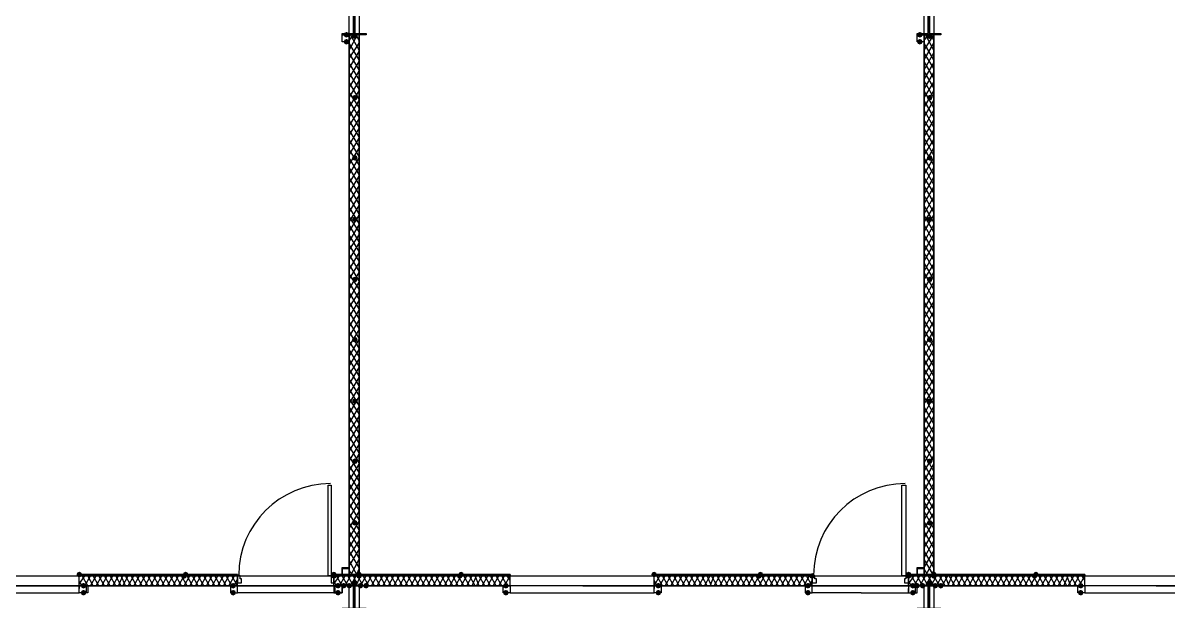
# Model space of a CAD drawing. Header units: millimetres. Extents: x 0 to 420, y 0 to 297.
# Drawn here: x 158.57 to 193.23, y 186.94 to 204.45 of the extents above; entities that cross this region are included whole.
import ezdxf

# ---------------------------------------------------------------- set-up
doc = ezdxf.new("R2010")
doc.units = ezdxf.units.MM
doc.layers.get('0').update_dxf_attribs({"linetype": 'CONTINUOUS'})

msp = doc.modelspace()

# ---------------------------------------------------------------- hatches: boundary and pattern name
at = {"true_color": 0x000007}
for points in [[(168.444333, 204.089), (168.419463, 204.029204), (168.359667, 204.004333), (168.299871, 204.029204), (168.275, 204.089), (168.299871, 204.148796), (168.359667, 204.173667), (168.419462, 204.148796)], [(185.801, 204.089), (185.776129, 204.029204), (185.716333, 204.004333), (185.656538, 204.029204), (185.631667, 204.089), (185.656537, 204.148796), (185.716333, 204.173667), (185.776129, 204.148796)], [(168.444333, 203.877333), (168.419463, 203.817537), (168.359667, 203.792667), (168.299871, 203.817537), (168.275, 203.877333), (168.299871, 203.937129), (168.359667, 203.962), (168.419462, 203.937129)], [(168.698333, 204.046667), (168.673463, 203.986871), (168.613667, 203.962), (168.553871, 203.986871), (168.529, 204.046667), (168.553871, 204.106462), (168.613667, 204.131333), (168.673462, 204.106463)], [(185.801, 203.877333), (185.776129, 203.817537), (185.716333, 203.792667), (185.656538, 203.817537), (185.631667, 203.877333), (185.656537, 203.937129), (185.716333, 203.962), (185.776129, 203.937129)], [(186.097333, 204.046667), (186.072463, 203.986871), (186.012667, 203.962), (185.952871, 203.986871), (185.928, 204.046667), (185.952871, 204.106462), (186.012667, 204.131333), (186.072462, 204.106463)], [(168.698333, 202.184), (168.673463, 202.124204), (168.613667, 202.099333), (168.553871, 202.124204), (168.529, 202.184), (168.553871, 202.243796), (168.613667, 202.268667), (168.673462, 202.243796)], [(186.097333, 202.184), (186.072463, 202.124204), (186.012667, 202.099333), (185.952871, 202.124204), (185.928, 202.184), (185.952871, 202.243796), (186.012667, 202.268667), (186.072462, 202.243796)], [(168.698333, 200.363667), (168.673463, 200.303871), (168.613667, 200.279), (168.553871, 200.303871), (168.529, 200.363667), (168.553871, 200.423462), (168.613667, 200.448333), (168.673462, 200.423463)], [(186.097333, 200.363667), (186.072463, 200.303871), (186.012667, 200.279), (185.952871, 200.303871), (185.928, 200.363667), (185.952871, 200.423462), (186.012667, 200.448333), (186.072462, 200.423463)], [(168.698333, 198.501), (168.673463, 198.441204), (168.613667, 198.416333), (168.553871, 198.441204), (168.529, 198.501), (168.553871, 198.560796), (168.613667, 198.585667), (168.673462, 198.560796)], [(186.097333, 198.501), (186.072463, 198.441204), (186.012667, 198.416333), (185.952871, 198.441204), (185.928, 198.501), (185.952871, 198.560796), (186.012667, 198.585667), (186.072462, 198.560796)], [(168.698333, 196.680667), (168.673463, 196.620871), (168.613667, 196.596), (168.553871, 196.620871), (168.529, 196.680667), (168.553871, 196.740462), (168.613667, 196.765333), (168.673462, 196.740463)], [(186.097333, 196.680667), (186.072463, 196.620871), (186.012667, 196.596), (185.952871, 196.620871), (185.928, 196.680667), (185.952871, 196.740462), (186.012667, 196.765333), (186.072462, 196.740463)], [(168.698333, 194.860333), (168.673463, 194.800537), (168.613667, 194.775667), (168.553871, 194.800537), (168.529, 194.860333), (168.553871, 194.920129), (168.613667, 194.945), (168.673462, 194.920129)], [(186.097333, 194.860333), (186.072463, 194.800537), (186.012667, 194.775667), (185.952871, 194.800537), (185.928, 194.860333), (185.952871, 194.920129), (186.012667, 194.945), (186.072462, 194.920129)], [(168.698333, 192.997667), (168.673463, 192.937871), (168.613667, 192.913), (168.553871, 192.937871), (168.529, 192.997667), (168.553871, 193.057462), (168.613667, 193.082333), (168.673462, 193.057463)], [(186.097333, 192.997667), (186.072463, 192.937871), (186.012667, 192.913), (185.952871, 192.937871), (185.928, 192.997667), (185.952871, 193.057462), (186.012667, 193.082333), (186.072462, 193.057463)], [(168.698333, 191.177333), (168.673463, 191.117537), (168.613667, 191.092667), (168.553871, 191.117537), (168.529, 191.177333), (168.553871, 191.237129), (168.613667, 191.262), (168.673462, 191.237129)], [(186.097333, 191.177333), (186.072463, 191.117537), (186.012667, 191.092667), (185.952871, 191.117537), (185.928, 191.177333), (185.952871, 191.237129), (186.012667, 191.262), (186.072462, 191.237129)], [(168.698333, 189.314667), (168.673463, 189.254871), (168.613667, 189.23), (168.553871, 189.254871), (168.529, 189.314667), (168.553871, 189.374462), (168.613667, 189.399333), (168.673462, 189.374463)], [(186.097333, 189.314667), (186.072463, 189.254871), (186.012667, 189.23), (185.952871, 189.254871), (185.928, 189.314667), (185.952871, 189.374462), (186.012667, 189.399333), (186.072462, 189.374463)], [(168.698333, 187.494333), (168.673463, 187.434537), (168.613667, 187.409667), (168.553871, 187.434537), (168.529, 187.494333), (168.553871, 187.554129), (168.613667, 187.579), (168.673462, 187.554129)], [(182.541333, 187.706), (182.516463, 187.646204), (182.456667, 187.621333), (182.396871, 187.646204), (182.372, 187.706), (182.396871, 187.765796), (182.456667, 187.790667), (182.516462, 187.765796)], [(186.097333, 187.494333), (186.072463, 187.434537), (186.012667, 187.409667), (185.952871, 187.434537), (185.928, 187.494333), (185.952871, 187.554129), (186.012667, 187.579), (186.072462, 187.554129)], [(160.485667, 187.409667), (160.460796, 187.349871), (160.401, 187.325), (160.341204, 187.349871), (160.316333, 187.409667), (160.341204, 187.469462), (160.401, 187.494333), (160.460796, 187.469463)], [(160.485667, 187.198), (160.460796, 187.138204), (160.401, 187.113333), (160.341204, 187.138204), (160.316333, 187.198), (160.341204, 187.257796), (160.401, 187.282667), (160.460796, 187.257796)], [(165.015333, 187.409667), (164.990463, 187.349871), (164.930667, 187.325), (164.870871, 187.349871), (164.846, 187.409667), (164.870871, 187.469462), (164.930667, 187.494333), (164.990462, 187.469463)], [(165.015333, 187.198), (164.990463, 187.138204), (164.930667, 187.113333), (164.870871, 187.138204), (164.846, 187.198), (164.870871, 187.257796), (164.930667, 187.282667), (164.990462, 187.257796)], [(168.190333, 187.409667), (168.165462, 187.349871), (168.105667, 187.325), (168.045871, 187.349871), (168.021, 187.409667), (168.045871, 187.469462), (168.105667, 187.494333), (168.165462, 187.469463)], [(168.190333, 187.198), (168.165462, 187.138204), (168.105667, 187.113333), (168.045871, 187.138204), (168.021, 187.198), (168.045871, 187.257796), (168.105667, 187.282667), (168.165462, 187.257796)], [(168.359667, 187.409667), (168.334796, 187.349871), (168.275, 187.325), (168.215204, 187.349871), (168.190333, 187.409667), (168.215204, 187.469462), (168.275, 187.494333), (168.334796, 187.469463)], [(168.529, 187.409667), (168.504129, 187.349871), (168.444333, 187.325), (168.384537, 187.349871), (168.359667, 187.409667), (168.384537, 187.469462), (168.444333, 187.494333), (168.504129, 187.469463)], [(168.867667, 187.409667), (168.842796, 187.349871), (168.783, 187.325), (168.723204, 187.349871), (168.698333, 187.409667), (168.723204, 187.469462), (168.783, 187.494333), (168.842796, 187.469463)], [(169.037, 187.409667), (169.012129, 187.349871), (168.952333, 187.325), (168.892538, 187.349871), (168.867667, 187.409667), (168.892537, 187.469462), (168.952333, 187.494333), (169.012129, 187.469463)], [(173.270333, 187.409667), (173.245463, 187.349871), (173.185667, 187.325), (173.125871, 187.349871), (173.101, 187.409667), (173.125871, 187.469462), (173.185667, 187.494333), (173.245462, 187.469463)], [(173.270333, 187.198), (173.245463, 187.138204), (173.185667, 187.113333), (173.125871, 187.138204), (173.101, 187.198), (173.125871, 187.257796), (173.185667, 187.282667), (173.245462, 187.257796)], [(177.884667, 187.409667), (177.859796, 187.349871), (177.8, 187.325), (177.740204, 187.349871), (177.715333, 187.409667), (177.740204, 187.469462), (177.8, 187.494333), (177.859796, 187.469463)], [(177.884667, 187.198), (177.859796, 187.138204), (177.8, 187.113333), (177.740204, 187.138204), (177.715333, 187.198), (177.740204, 187.257796), (177.8, 187.282667), (177.859796, 187.257796)], [(182.414333, 187.409667), (182.389463, 187.349871), (182.329667, 187.325), (182.269871, 187.349871), (182.245, 187.409667), (182.269871, 187.469462), (182.329667, 187.494333), (182.389462, 187.469463)], [(182.414333, 187.198), (182.389463, 187.138204), (182.329667, 187.113333), (182.269871, 187.138204), (182.245, 187.198), (182.269871, 187.257796), (182.329667, 187.282667), (182.389462, 187.257796)], [(185.589333, 187.409667), (185.564463, 187.349871), (185.504667, 187.325), (185.444871, 187.349871), (185.42, 187.409667), (185.444871, 187.469462), (185.504667, 187.494333), (185.564462, 187.469463)], [(185.589333, 187.198), (185.564463, 187.138204), (185.504667, 187.113333), (185.444871, 187.138204), (185.42, 187.198), (185.444871, 187.257796), (185.504667, 187.282667), (185.564462, 187.257796)], [(185.716333, 187.409667), (185.691463, 187.349871), (185.631667, 187.325), (185.571871, 187.349871), (185.547, 187.409667), (185.571871, 187.469462), (185.631667, 187.494333), (185.691462, 187.469463)], [(185.885667, 187.409667), (185.860796, 187.349871), (185.801, 187.325), (185.741204, 187.349871), (185.716333, 187.409667), (185.741204, 187.469462), (185.801, 187.494333), (185.860796, 187.469463)], [(186.266667, 187.409667), (186.241796, 187.349871), (186.182, 187.325), (186.122204, 187.349871), (186.097333, 187.409667), (186.122204, 187.469462), (186.182, 187.494333), (186.241796, 187.469463)], [(186.436, 187.409667), (186.411129, 187.349871), (186.351333, 187.325), (186.291538, 187.349871), (186.266667, 187.409667), (186.291537, 187.469462), (186.351333, 187.494333), (186.411129, 187.469463)], [(190.669333, 187.409667), (190.644463, 187.349871), (190.584667, 187.325), (190.524871, 187.349871), (190.5, 187.409667), (190.524871, 187.469462), (190.584667, 187.494333), (190.644462, 187.469463)], [(190.669333, 187.198), (190.644463, 187.138204), (190.584667, 187.113333), (190.524871, 187.138204), (190.5, 187.198), (190.524871, 187.257796), (190.584667, 187.282667), (190.644462, 187.257796)]]:
    msp.add_hatch(color=0, dxfattribs=at).paths.add_polyline_path(points, flags=0)
at = {"true_color": 0x0000fe}
for points in [[(160.358667, 187.748333), (160.333796, 187.688537), (160.274, 187.663667), (160.214204, 187.688537), (160.189333, 187.748333), (160.214204, 187.808129), (160.274, 187.833), (160.333796, 187.808129)], [(160.358667, 187.748333), (160.333796, 187.688537), (160.274, 187.663667), (160.214204, 187.688537), (160.189333, 187.748333), (160.214204, 187.808129), (160.274, 187.833), (160.333796, 187.808129)], [(163.533667, 187.706), (163.508796, 187.646204), (163.449, 187.621333), (163.389204, 187.646204), (163.364333, 187.706), (163.389204, 187.765796), (163.449, 187.790667), (163.508796, 187.765796)], [(163.576, 187.748333), (163.551129, 187.688537), (163.491333, 187.663667), (163.431537, 187.688537), (163.406667, 187.748333), (163.431537, 187.808129), (163.491333, 187.833), (163.551129, 187.808129)], [(168.063333, 187.748333), (168.038463, 187.688537), (167.978667, 187.663667), (167.918871, 187.688537), (167.894, 187.748333), (167.918871, 187.808129), (167.978667, 187.833), (168.038462, 187.808129)], [(168.063333, 187.706), (168.038463, 187.646204), (167.978667, 187.621333), (167.918871, 187.646204), (167.894, 187.706), (167.918871, 187.765796), (167.978667, 187.790667), (168.038462, 187.765796)], [(168.825333, 187.748333), (168.800463, 187.688537), (168.740667, 187.663667), (168.680871, 187.688537), (168.656, 187.748333), (168.680871, 187.808129), (168.740667, 187.833), (168.800462, 187.808129)], [(168.825333, 187.748333), (168.800463, 187.688537), (168.740667, 187.663667), (168.680871, 187.688537), (168.656, 187.748333), (168.680871, 187.808129), (168.740667, 187.833), (168.800462, 187.808129)], [(168.825333, 187.748333), (168.800463, 187.688537), (168.740667, 187.663667), (168.680871, 187.688537), (168.656, 187.748333), (168.680871, 187.808129), (168.740667, 187.833), (168.800462, 187.808129)], [(168.825333, 187.706), (168.800463, 187.646204), (168.740667, 187.621333), (168.680871, 187.646204), (168.656, 187.706), (168.680871, 187.765796), (168.740667, 187.790667), (168.800462, 187.765796)], [(168.825333, 187.706), (168.800463, 187.646204), (168.740667, 187.621333), (168.680871, 187.646204), (168.656, 187.706), (168.680871, 187.765796), (168.740667, 187.790667), (168.800462, 187.765796)], [(171.873333, 187.706), (171.848463, 187.646204), (171.788667, 187.621333), (171.728871, 187.646204), (171.704, 187.706), (171.728871, 187.765796), (171.788667, 187.790667), (171.848462, 187.765796)], [(171.915667, 187.748333), (171.890796, 187.688537), (171.831, 187.663667), (171.771204, 187.688537), (171.746333, 187.748333), (171.771204, 187.808129), (171.831, 187.833), (171.890796, 187.808129)], [(177.757667, 187.748333), (177.732796, 187.688537), (177.673, 187.663667), (177.613204, 187.688537), (177.588333, 187.748333), (177.613204, 187.808129), (177.673, 187.833), (177.732796, 187.808129)], [(177.757667, 187.748333), (177.732796, 187.688537), (177.673, 187.663667), (177.613204, 187.688537), (177.588333, 187.748333), (177.613204, 187.808129), (177.673, 187.833), (177.732796, 187.808129)], [(180.932667, 187.706), (180.907796, 187.646204), (180.848, 187.621333), (180.788204, 187.646204), (180.763333, 187.706), (180.788204, 187.765796), (180.848, 187.790667), (180.907796, 187.765796)], [(180.975, 187.748333), (180.950129, 187.688537), (180.890333, 187.663667), (180.830538, 187.688537), (180.805667, 187.748333), (180.830537, 187.808129), (180.890333, 187.833), (180.950129, 187.808129)], [(185.462333, 187.748333), (185.437462, 187.688537), (185.377667, 187.663667), (185.317871, 187.688537), (185.293, 187.748333), (185.317871, 187.808129), (185.377667, 187.833), (185.437462, 187.808129)], [(185.462333, 187.706), (185.437462, 187.646204), (185.377667, 187.621333), (185.317871, 187.646204), (185.293, 187.706), (185.317871, 187.765796), (185.377667, 187.790667), (185.437462, 187.765796)], [(186.224333, 187.748333), (186.199463, 187.688537), (186.139667, 187.663667), (186.079871, 187.688537), (186.055, 187.748333), (186.079871, 187.808129), (186.139667, 187.833), (186.199462, 187.808129)], [(186.224333, 187.748333), (186.199463, 187.688537), (186.139667, 187.663667), (186.079871, 187.688537), (186.055, 187.748333), (186.079871, 187.808129), (186.139667, 187.833), (186.199462, 187.808129)], [(186.224333, 187.748333), (186.199463, 187.688537), (186.139667, 187.663667), (186.079871, 187.688537), (186.055, 187.748333), (186.079871, 187.808129), (186.139667, 187.833), (186.199462, 187.808129)], [(186.224333, 187.706), (186.199463, 187.646204), (186.139667, 187.621333), (186.079871, 187.646204), (186.055, 187.706), (186.079871, 187.765796), (186.139667, 187.790667), (186.199462, 187.765796)], [(186.224333, 187.706), (186.199463, 187.646204), (186.139667, 187.621333), (186.079871, 187.646204), (186.055, 187.706), (186.079871, 187.765796), (186.139667, 187.790667), (186.199462, 187.765796)], [(189.272333, 187.706), (189.247462, 187.646204), (189.187667, 187.621333), (189.127871, 187.646204), (189.103, 187.706), (189.127871, 187.765796), (189.187667, 187.790667), (189.247462, 187.765796)], [(189.314667, 187.748333), (189.289796, 187.688537), (189.23, 187.663667), (189.170204, 187.688537), (189.145333, 187.748333), (189.170204, 187.808129), (189.23, 187.833), (189.289796, 187.808129)]]:
    msp.add_hatch(color=0, dxfattribs=at).paths.add_polyline_path(points, flags=0)
at = {"true_color": 0x000007}
h = msp.add_hatch(color=0, dxfattribs=at)
h.paths.add_polyline_path([(165.057667, 187.748333), (160.274, 187.748333), (165.057667, 187.706)], flags=0)
h.paths.add_polyline_path([(160.274, 187.748333), (165.057667, 187.706), (160.274, 187.706)], flags=0)
h = msp.add_hatch(color=0, dxfattribs=at)
h.paths.add_polyline_path([(168.740667, 187.748333), (167.978667, 187.748333), (168.740667, 187.706)], flags=0)
h.paths.add_polyline_path([(167.978667, 187.748333), (168.740667, 187.706), (167.978667, 187.706)], flags=0)
h = msp.add_hatch(color=0, dxfattribs=at)
h.paths.add_polyline_path([(173.312667, 187.748333), (168.740667, 187.748333), (173.312667, 187.706)], flags=0)
h.paths.add_polyline_path([(168.740667, 187.748333), (173.312667, 187.706), (168.740667, 187.706)], flags=0)
h = msp.add_hatch(color=0, dxfattribs=at)
h.paths.add_polyline_path([(182.456667, 187.748333), (177.673, 187.748333), (182.456667, 187.706)], flags=0)
h.paths.add_polyline_path([(177.673, 187.748333), (182.456667, 187.706), (177.673, 187.706)], flags=0)
h = msp.add_hatch(color=0, dxfattribs=at)
h.paths.add_polyline_path([(186.139667, 187.748333), (185.377667, 187.748333), (186.139667, 187.706)], flags=0)
h.paths.add_polyline_path([(185.377667, 187.748333), (186.139667, 187.706), (185.377667, 187.706)], flags=0)
h = msp.add_hatch(color=0, dxfattribs=at)
h.paths.add_polyline_path([(190.711667, 187.748333), (186.139667, 187.748333), (190.711667, 187.706)], flags=0)
h.paths.add_polyline_path([(186.139667, 187.748333), (190.711667, 187.706), (186.139667, 187.706)], flags=0)

# ---------------------------------------------------------------- linework, layer by layer
at = {"color": 0, "true_color": 0x000007}
for points in [[(168.444333, 187.706), (168.444333, 222.207667), (151.341667, 222.207667), (151.341667, 187.706)], [(168.740667, 187.706), (185.843333, 187.706), (185.843333, 222.207667), (168.740667, 222.207667)], [(203.242333, 222.207667), (186.139667, 222.207667), (186.139667, 187.706), (203.242333, 187.706)], [(168.952333, 204.089), (168.232667, 204.089), (168.232667, 204.131333), (168.571333, 204.131333), (168.571333, 204.766333), (168.232667, 204.766333), (168.232667, 204.808667), (168.952333, 204.808667), (168.952333, 204.766333), (168.613667, 204.766333), (168.613667, 204.131333), (168.952333, 204.131333)], [(186.351333, 204.089), (185.631667, 204.089), (185.631667, 204.131333), (185.970333, 204.131333), (185.970333, 204.766333), (185.631667, 204.766333), (185.631667, 204.808667), (186.351333, 204.808667), (186.351333, 204.766333), (186.012667, 204.766333), (186.012667, 204.131333), (186.351333, 204.131333)], [(168.444333, 203.877333), (168.232667, 203.877333), (168.232667, 204.089), (168.444333, 204.089), (168.444333, 203.877333), (168.232667, 203.877333), (168.232667, 204.089), (168.444333, 204.089)], [(185.843333, 203.877333), (185.631667, 203.877333), (185.631667, 204.089), (185.843333, 204.089), (185.843333, 203.877333), (185.631667, 203.877333), (185.631667, 204.089), (185.843333, 204.089)], [(167.894, 190.457667), (167.894, 187.706), (167.809333, 187.706), (167.809333, 190.457667)], [(185.293, 190.457667), (185.293, 187.706), (185.166, 187.706), (185.166, 190.457667)], [(168.444333, 187.706), (168.232667, 187.706), (168.232667, 187.96), (168.444333, 187.96)], [(168.444333, 187.748333), (168.444333, 187.917667), (168.232667, 187.917667), (168.232667, 187.748333)], [(185.843333, 187.706), (185.631667, 187.706), (185.631667, 187.96), (185.843333, 187.96)], [(185.843333, 187.748333), (185.843333, 187.917667), (185.631667, 187.917667), (185.631667, 187.748333)], [(165.057667, 187.748333), (160.274, 187.748333), (165.057667, 187.706)], [(160.274, 187.748333), (165.057667, 187.706), (160.274, 187.706)], [(165.057667, 187.748333), (165.057667, 187.706), (160.274, 187.706), (160.274, 187.748333), (165.057667, 187.748333), (160.274, 187.748333), (160.274, 187.706), (165.057667, 187.706)], [(165.184667, 187.494333), (165.184667, 187.621333), (165.142333, 187.621333), (165.142333, 187.706), (165.057667, 187.706), (165.057667, 187.494333)], [(165.057667, 187.706), (165.057667, 187.494333)], [(167.978667, 187.494333), (167.978667, 187.706), (167.894, 187.706), (167.894, 187.621333), (167.894, 187.494333)], [(168.740667, 187.748333), (167.978667, 187.748333), (168.740667, 187.706)], [(167.978667, 187.748333), (168.740667, 187.706), (167.978667, 187.706)], [(167.978667, 187.706), (168.740667, 187.706), (168.740667, 187.748333), (167.978667, 187.748333)], [(167.978667, 187.706), (168.740667, 187.706), (168.740667, 187.748333), (167.978667, 187.748333)], [(167.978667, 187.706), (167.978667, 187.494333)], [(173.312667, 187.748333), (168.740667, 187.748333), (173.312667, 187.706)], [(168.740667, 187.748333), (173.312667, 187.706), (168.740667, 187.706)], [(173.312667, 187.748333), (173.312667, 187.706), (168.740667, 187.706), (168.740667, 187.748333), (173.312667, 187.748333), (168.740667, 187.748333), (168.740667, 187.706), (173.312667, 187.706)], [(182.456667, 187.748333), (177.673, 187.748333), (182.456667, 187.706)], [(177.673, 187.748333), (182.456667, 187.706), (177.673, 187.706)], [(182.456667, 187.748333), (182.456667, 187.706), (177.673, 187.706), (177.673, 187.748333), (182.456667, 187.748333), (177.673, 187.748333), (177.673, 187.706), (182.456667, 187.706)], [(182.583667, 187.494333), (182.583667, 187.621333), (182.541333, 187.621333), (182.541333, 187.706), (182.456667, 187.706), (182.456667, 187.494333)], [(182.456667, 187.706), (182.456667, 187.494333)], [(185.377667, 187.494333), (185.377667, 187.706), (185.293, 187.706), (185.293, 187.621333), (185.250667, 187.621333), (185.250667, 187.494333)], [(186.139667, 187.748333), (185.377667, 187.748333), (186.139667, 187.706)], [(185.377667, 187.748333), (186.139667, 187.706), (185.377667, 187.706)], [(185.377667, 187.706), (186.139667, 187.706), (186.139667, 187.748333), (185.377667, 187.748333)], [(185.377667, 187.706), (186.139667, 187.706), (186.139667, 187.748333), (185.377667, 187.748333)], [(185.377667, 187.706), (185.377667, 187.494333)], [(190.711667, 187.748333), (186.139667, 187.748333), (190.711667, 187.706)], [(186.139667, 187.748333), (190.711667, 187.706), (186.139667, 187.706)], [(190.711667, 187.748333), (190.711667, 187.706), (186.139667, 187.706), (186.139667, 187.748333), (190.711667, 187.748333), (186.139667, 187.748333), (186.139667, 187.706), (190.711667, 187.706)], [(151.341667, 176.276), (168.444333, 176.276), (168.444333, 187.409667), (151.341667, 187.409667)], [(164.846, 187.198), (165.057667, 187.198), (165.057667, 187.409667), (164.846, 187.409667), (164.846, 187.198), (165.057667, 187.198), (165.057667, 187.409667), (164.846, 187.409667)], [(167.978667, 187.198), (168.232667, 187.198), (168.232667, 187.409667), (167.978667, 187.409667)], [(168.021, 187.198), (168.021, 187.409667), (168.232667, 187.409667), (168.232667, 187.198)], [(168.952333, 186.69), (168.232667, 186.69), (168.232667, 186.732333), (168.571333, 186.732333), (168.571333, 187.409667), (168.232667, 187.409667), (168.952333, 187.409667), (168.613667, 187.409667), (168.613667, 186.732333), (168.952333, 186.732333)], [(168.740667, 187.409667), (168.740667, 176.276), (185.843333, 176.276), (185.843333, 187.409667)], [(173.101, 187.409667), (173.312667, 187.409667), (173.312667, 187.198), (173.101, 187.198), (173.101, 187.409667), (173.312667, 187.409667), (173.312667, 187.198), (173.101, 187.198)], [(182.245, 187.198), (182.456667, 187.198), (182.456667, 187.409667), (182.245, 187.409667), (182.245, 187.198), (182.456667, 187.198), (182.456667, 187.409667), (182.245, 187.409667)], [(186.351333, 186.69), (185.631667, 186.69), (185.631667, 186.732333), (185.970333, 186.732333), (185.970333, 187.409667), (185.631667, 187.409667), (186.351333, 187.409667), (186.012667, 187.409667), (186.012667, 186.732333), (186.351333, 186.732333)], [(203.242333, 187.409667), (186.139667, 187.409667), (186.139667, 176.276), (203.242333, 176.276)], [(190.5, 187.409667), (190.711667, 187.409667), (190.711667, 187.198), (190.5, 187.198), (190.5, 187.409667), (190.711667, 187.409667), (190.711667, 187.198), (190.5, 187.198)]]:
    msp.add_lwpolyline(points, close=True, dxfattribs=at)
for points in [[(168.613667, 204.089), (168.613667, 204.808667)], [(186.012667, 204.089), (186.012667, 204.808667)], [(168.275, 204.089), (168.275, 204.131333)], [(168.444333, 204.089), (168.444333, 204.131333)], [(168.444333, 203.919667), (168.571333, 204.089)], [(168.444333, 203.623333), (168.698333, 204.089)], [(168.740667, 187.706), (168.740667, 204.089), (168.444333, 204.089), (168.444333, 187.706)], [(168.444333, 203.369333), (168.740667, 203.835)], [(168.740667, 203.327), (168.444333, 203.835)], [(168.740667, 203.623333), (168.486667, 204.089)], [(168.740667, 203.919667), (168.656, 204.089)], [(168.783, 204.089), (168.783, 204.131333)], [(168.952333, 204.089), (168.952333, 204.131333)], [(185.631667, 204.089), (185.631667, 204.131333)], [(185.801, 204.089), (185.801, 204.131333)], [(185.843333, 203.919667), (185.970333, 204.089)], [(185.843333, 203.623333), (186.139667, 204.089)], [(186.139667, 187.706), (186.139667, 204.089), (185.843333, 204.089), (185.843333, 187.706)], [(185.843333, 203.327), (186.139667, 203.835)], [(186.139667, 203.327), (185.843333, 203.835)], [(186.139667, 203.623333), (185.885667, 204.089)], [(186.139667, 203.919667), (186.055, 204.089)], [(186.182, 204.089), (186.182, 204.131333)], [(186.351333, 204.089), (186.351333, 204.131333)], [(168.444333, 203.073), (168.740667, 203.581)], [(168.740667, 203.030667), (168.444333, 203.538667)], [(185.843333, 203.030667), (186.139667, 203.538667)], [(186.139667, 203.073), (185.843333, 203.538667)], [(168.444333, 202.776667), (168.740667, 203.284667)], [(168.740667, 202.734333), (168.444333, 203.242333)], [(186.139667, 202.776667), (185.843333, 203.284667)], [(185.843333, 202.734333), (186.139667, 203.242333)], [(168.444333, 202.480333), (168.740667, 202.988333)], [(168.740667, 202.438), (168.444333, 202.946)], [(186.139667, 202.480333), (185.843333, 202.988333)], [(185.843333, 202.438), (186.139667, 202.946)], [(168.444333, 202.184), (168.740667, 202.692)], [(168.740667, 202.141667), (168.444333, 202.649667)], [(186.139667, 202.184), (185.843333, 202.692)], [(185.843333, 202.184), (186.139667, 202.649667)], [(168.444333, 201.887667), (168.740667, 202.395667)], [(168.740667, 201.887667), (168.444333, 202.353333)], [(168.444333, 201.591333), (168.740667, 202.099333)], [(168.740667, 201.591333), (168.444333, 202.099333)], [(185.843333, 201.887667), (186.139667, 202.395667)], [(186.139667, 201.887667), (185.843333, 202.395667)], [(185.843333, 201.591333), (186.139667, 202.099333)], [(186.139667, 201.591333), (185.843333, 202.099333)], [(168.444333, 201.337333), (168.740667, 201.803)], [(168.740667, 201.295), (168.444333, 201.803)], [(185.843333, 201.295), (186.139667, 201.803)], [(186.139667, 201.295), (185.843333, 201.803)], [(168.444333, 201.041), (168.740667, 201.549)], [(168.740667, 200.998667), (168.444333, 201.506667)], [(185.843333, 200.998667), (186.139667, 201.506667)], [(186.139667, 201.041), (185.843333, 201.506667)], [(168.444333, 200.744667), (168.740667, 201.252667)], [(168.740667, 200.702333), (168.444333, 201.210333)], [(186.139667, 200.744667), (185.843333, 201.252667)], [(185.843333, 200.702333), (186.139667, 201.210333)], [(168.444333, 200.448333), (168.740667, 200.956333)], [(168.740667, 200.406), (168.444333, 200.914)], [(186.139667, 200.448333), (185.843333, 200.956333)], [(185.843333, 200.448333), (186.139667, 200.914)], [(168.444333, 200.152), (168.740667, 200.66)], [(168.740667, 200.152), (168.444333, 200.617667)], [(168.444333, 199.855667), (168.740667, 200.363667)], [(168.740667, 199.855667), (168.444333, 200.363667)], [(185.843333, 200.152), (186.139667, 200.66)], [(186.139667, 200.152), (185.843333, 200.66)], [(185.843333, 199.855667), (186.139667, 200.363667)], [(186.139667, 199.855667), (185.843333, 200.363667)], [(168.444333, 199.601667), (168.740667, 200.067333)], [(168.740667, 199.559333), (168.444333, 200.067333)], [(185.843333, 199.559333), (186.139667, 200.067333)], [(186.139667, 199.559333), (185.843333, 200.067333)], [(168.444333, 199.305333), (168.740667, 199.813333)], [(168.740667, 199.263), (168.444333, 199.771)], [(185.843333, 199.263), (186.139667, 199.771)], [(186.139667, 199.305333), (185.843333, 199.771)], [(168.444333, 199.009), (168.740667, 199.517)], [(168.740667, 198.966667), (168.444333, 199.474667)], [(186.139667, 199.009), (185.843333, 199.517)], [(185.843333, 198.966667), (186.139667, 199.474667)], [(168.444333, 198.712667), (168.740667, 199.220667)], [(168.740667, 198.670333), (168.444333, 199.178333)], [(186.139667, 198.712667), (185.843333, 199.220667)], [(185.843333, 198.670333), (186.139667, 199.178333)], [(168.444333, 198.416333), (168.740667, 198.924333)], [(168.740667, 198.374), (168.444333, 198.882)], [(168.444333, 198.12), (168.740667, 198.628)], [(186.139667, 198.416333), (185.843333, 198.924333)], [(185.843333, 198.416333), (186.139667, 198.882)], [(185.843333, 198.12), (186.139667, 198.628)], [(186.139667, 198.12), (185.843333, 198.628)], [(168.740667, 198.12), (168.444333, 198.585667)], [(168.444333, 197.823667), (168.740667, 198.331667)], [(168.740667, 197.823667), (168.444333, 198.331667)], [(185.843333, 197.823667), (186.139667, 198.331667)], [(186.139667, 197.823667), (185.843333, 198.331667)], [(168.444333, 197.569667), (168.740667, 198.035333)], [(168.740667, 197.527333), (168.444333, 198.035333)], [(185.843333, 197.527333), (186.139667, 198.035333)], [(186.139667, 197.527333), (185.843333, 198.035333)], [(168.444333, 197.273333), (168.740667, 197.781333)], [(168.740667, 197.231), (168.444333, 197.739)], [(185.843333, 197.231), (186.139667, 197.739)], [(186.139667, 197.273333), (185.843333, 197.739)], [(168.444333, 196.977), (168.740667, 197.485)], [(168.740667, 196.934667), (168.444333, 197.442667)], [(186.139667, 196.977), (185.843333, 197.485)], [(185.843333, 196.934667), (186.139667, 197.442667)], [(168.444333, 196.680667), (168.740667, 197.188667)], [(168.740667, 196.638333), (168.444333, 197.146333)], [(186.139667, 196.680667), (185.843333, 197.188667)], [(185.843333, 196.680667), (186.139667, 197.146333)], [(168.444333, 196.384333), (168.740667, 196.892333)], [(168.740667, 196.384333), (168.444333, 196.85)], [(168.444333, 196.088), (168.740667, 196.596)], [(168.740667, 196.088), (168.444333, 196.596)], [(185.843333, 196.384333), (186.139667, 196.892333)], [(186.139667, 196.384333), (185.843333, 196.892333)], [(185.843333, 196.088), (186.139667, 196.596)], [(186.139667, 196.088), (185.843333, 196.596)], [(168.444333, 195.834), (168.740667, 196.299667)], [(168.740667, 195.791667), (168.444333, 196.299667)], [(185.843333, 195.791667), (186.139667, 196.299667)], [(186.139667, 195.791667), (185.843333, 196.299667)], [(168.444333, 195.537667), (168.740667, 196.045667)], [(168.740667, 195.495333), (168.444333, 196.003333)], [(185.843333, 195.495333), (186.139667, 196.003333)], [(186.139667, 195.537667), (185.843333, 196.003333)], [(168.444333, 195.241333), (168.740667, 195.749333)], [(168.740667, 195.199), (168.444333, 195.707)], [(186.139667, 195.241333), (185.843333, 195.749333)], [(185.843333, 195.199), (186.139667, 195.707)], [(168.444333, 194.945), (168.740667, 195.453)], [(168.740667, 194.902667), (168.444333, 195.410667)], [(186.139667, 194.945), (185.843333, 195.453)], [(185.843333, 194.902667), (186.139667, 195.410667)], [(168.444333, 194.648667), (168.740667, 195.156667)], [(168.740667, 194.606333), (168.444333, 195.114333)], [(168.444333, 194.352333), (168.740667, 194.860333)], [(168.740667, 194.352333), (168.444333, 194.818)], [(186.139667, 194.648667), (185.843333, 195.156667)], [(185.843333, 194.648667), (186.139667, 195.114333)], [(185.843333, 194.352333), (186.139667, 194.860333)], [(186.139667, 194.352333), (185.843333, 194.860333)], [(168.444333, 194.056), (168.740667, 194.564)], [(168.740667, 194.056), (168.444333, 194.564)], [(185.843333, 194.056), (186.139667, 194.564)], [(186.139667, 194.056), (185.843333, 194.564)], [(168.444333, 193.802), (168.740667, 194.267667)], [(168.740667, 193.759667), (168.444333, 194.267667)], [(185.843333, 193.759667), (186.139667, 194.267667)], [(186.139667, 193.759667), (185.843333, 194.267667)], [(168.444333, 193.505667), (168.740667, 194.013667)], [(168.740667, 193.463333), (168.444333, 193.971333)], [(185.843333, 193.463333), (186.139667, 193.971333)], [(186.139667, 193.505667), (185.843333, 193.971333)], [(168.444333, 193.209333), (168.740667, 193.717333)], [(168.740667, 193.167), (168.444333, 193.675)], [(186.139667, 193.209333), (185.843333, 193.717333)], [(185.843333, 193.167), (186.139667, 193.675)], [(168.444333, 192.913), (168.740667, 193.421)], [(168.740667, 192.870667), (168.444333, 193.378667)], [(168.444333, 192.616667), (168.740667, 193.124667)], [(168.740667, 192.616667), (168.444333, 193.082333)], [(186.139667, 192.913), (185.843333, 193.421)], [(185.843333, 192.913), (186.139667, 193.378667)], [(185.843333, 192.616667), (186.139667, 193.124667)], [(186.139667, 192.616667), (185.843333, 193.124667)], [(168.444333, 192.320333), (168.740667, 192.828333)], [(168.740667, 192.320333), (168.444333, 192.828333)], [(185.843333, 192.320333), (186.139667, 192.828333)], [(186.139667, 192.320333), (185.843333, 192.828333)], [(168.444333, 192.066333), (168.740667, 192.532)], [(168.740667, 192.024), (168.444333, 192.532)], [(185.843333, 192.024), (186.139667, 192.532)], [(186.139667, 192.024), (185.843333, 192.532)], [(168.444333, 191.77), (168.740667, 192.278)], [(168.740667, 191.727667), (168.444333, 192.235667)], [(185.843333, 191.727667), (186.139667, 192.235667)], [(186.139667, 191.77), (185.843333, 192.235667)], [(168.444333, 191.473667), (168.740667, 191.981667)], [(168.740667, 191.431333), (168.444333, 191.939333)], [(186.139667, 191.473667), (185.843333, 191.981667)], [(185.843333, 191.431333), (186.139667, 191.939333)], [(168.444333, 191.177333), (168.740667, 191.685333)], [(168.740667, 191.135), (168.444333, 191.643)], [(168.444333, 190.881), (168.740667, 191.389)], [(186.139667, 191.177333), (185.843333, 191.685333)], [(185.843333, 191.135), (186.139667, 191.643)], [(186.139667, 190.881), (185.843333, 191.389)], [(168.740667, 190.838667), (168.444333, 191.346667)], [(168.444333, 190.584667), (168.740667, 191.092667)], [(168.740667, 190.584667), (168.444333, 191.050333)], [(185.843333, 190.881), (186.139667, 191.346667)], [(185.843333, 190.584667), (186.139667, 191.092667)], [(186.139667, 190.584667), (185.843333, 191.092667)], [(168.444333, 190.288333), (168.740667, 190.796333)], [(168.740667, 190.288333), (168.444333, 190.796333)], [(185.843333, 190.288333), (186.139667, 190.796333)], [(186.139667, 190.288333), (185.843333, 190.796333)], [(167.872833, 190.5), (167.589327, 190.485684), (167.314011, 190.443666), (167.048278, 190.375339), (166.793521, 190.282097), (166.551136, 190.165334), (166.322516, 190.026444), (166.109054, 189.86682), (165.912144, 189.687856), (165.73318, 189.490946), (165.573556, 189.277484), (165.434666, 189.048864), (165.317903, 188.806479), (165.224661, 188.551722), (165.156334, 188.285989), (165.114316, 188.010673), (165.1, 187.727167)], [(168.444333, 190.034333), (168.740667, 190.5)], [(168.740667, 189.992), (168.444333, 190.5)], [(185.271833, 190.5), (184.988327, 190.485684), (184.713011, 190.443666), (184.447278, 190.375339), (184.192521, 190.282097), (183.950136, 190.165334), (183.721516, 190.026444), (183.508054, 189.86682), (183.311144, 189.687856), (183.13218, 189.490946), (182.972556, 189.277484), (182.833666, 189.048864), (182.716903, 188.806479), (182.623661, 188.551722), (182.555334, 188.285989), (182.513316, 188.010673), (182.499, 187.727167)], [(185.843333, 189.992), (186.139667, 190.5)], [(186.139667, 189.992), (185.843333, 190.5)], [(168.444333, 189.738), (168.740667, 190.246)], [(168.740667, 189.695667), (168.444333, 190.203667)], [(185.843333, 189.695667), (186.139667, 190.203667)], [(186.139667, 189.738), (185.843333, 190.203667)], [(168.444333, 189.441667), (168.740667, 189.949667)], [(168.740667, 189.399333), (168.444333, 189.907333)], [(168.444333, 189.145333), (168.740667, 189.653333)], [(186.139667, 189.441667), (185.843333, 189.949667)], [(185.843333, 189.399333), (186.139667, 189.907333)], [(186.139667, 189.145333), (185.843333, 189.653333)], [(168.740667, 189.103), (168.444333, 189.611)], [(168.444333, 188.849), (168.740667, 189.357)], [(168.740667, 188.849), (168.444333, 189.314667)], [(185.843333, 189.145333), (186.139667, 189.611)], [(185.843333, 188.849), (186.139667, 189.357)], [(186.139667, 188.849), (185.843333, 189.357)], [(168.444333, 188.552667), (168.740667, 189.060667)], [(168.740667, 188.552667), (168.444333, 189.060667)], [(185.843333, 188.552667), (186.139667, 189.060667)], [(186.139667, 188.552667), (185.843333, 189.060667)], [(168.444333, 188.298667), (168.740667, 188.764333)], [(168.740667, 188.256333), (168.444333, 188.764333)], [(185.843333, 188.256333), (186.139667, 188.764333)], [(186.139667, 188.256333), (185.843333, 188.764333)], [(168.444333, 188.002333), (168.740667, 188.510333)], [(168.740667, 187.96), (168.444333, 188.468)], [(185.843333, 187.96), (186.139667, 188.468)], [(186.139667, 187.96), (185.843333, 188.468)], [(168.359667, 187.917667), (168.359667, 187.96)], [(168.698333, 187.706), (168.444333, 188.171667)], [(168.486667, 187.706), (168.740667, 188.214)], [(168.656, 187.706), (168.740667, 187.917667)], [(185.716333, 187.917667), (185.716333, 187.96)], [(186.139667, 187.706), (185.843333, 188.214)], [(185.970333, 187.706), (185.843333, 187.917667)], [(185.885667, 187.706), (186.139667, 188.171667)], [(165.057667, 187.748333), (160.274, 187.748333), (165.057667, 187.748333), (160.274, 187.706)], [(160.274, 187.452), (160.443333, 187.706)], [(160.274, 187.409667), (160.274, 187.706)], [(160.274, 187.409667), (160.274, 187.706)], [(165.057667, 187.706), (160.274, 187.706)], [(160.358667, 187.409667), (160.274, 187.536667)], [(160.528, 187.409667), (160.358667, 187.706)], [(160.443333, 187.409667), (160.612667, 187.706)], [(160.697333, 187.409667), (160.528, 187.706)], [(160.612667, 187.409667), (160.782, 187.706)], [(160.866667, 187.409667), (160.697333, 187.706)], [(160.782, 187.409667), (160.951333, 187.706)], [(161.036, 187.409667), (160.866667, 187.706)], [(160.951333, 187.409667), (161.120667, 187.706)], [(161.205333, 187.409667), (161.036, 187.706)], [(161.120667, 187.409667), (161.29, 187.706)], [(161.374667, 187.409667), (161.205333, 187.706)], [(161.29, 187.409667), (161.459333, 187.706)], [(161.544, 187.409667), (161.374667, 187.706)], [(161.459333, 187.409667), (161.586333, 187.706)], [(161.671, 187.409667), (161.544, 187.706)], [(161.586333, 187.409667), (161.755667, 187.706)], [(161.840333, 187.409667), (161.671, 187.706)], [(161.755667, 187.409667), (161.925, 187.706)], [(162.009667, 187.409667), (161.840333, 187.706)], [(161.925, 187.409667), (162.094333, 187.706)], [(162.179, 187.409667), (162.009667, 187.706)], [(162.094333, 187.409667), (162.263667, 187.706)], [(162.348333, 187.409667), (162.179, 187.706)], [(162.263667, 187.409667), (162.433, 187.706)], [(162.517667, 187.409667), (162.348333, 187.706)], [(162.433, 187.409667), (162.602333, 187.706)], [(162.687, 187.409667), (162.517667, 187.706)], [(162.602333, 187.409667), (162.771667, 187.706)], [(162.856333, 187.409667), (162.687, 187.706)], [(162.771667, 187.409667), (162.941, 187.706)], [(163.025667, 187.409667), (162.856333, 187.706)], [(162.941, 187.409667), (163.110333, 187.706)], [(163.195, 187.409667), (163.025667, 187.706)], [(163.110333, 187.409667), (163.279667, 187.706)], [(163.364333, 187.409667), (163.195, 187.706)], [(163.279667, 187.409667), (163.449, 187.706)], [(163.533667, 187.409667), (163.364333, 187.706)], [(163.449, 187.409667), (163.618333, 187.706)], [(163.703, 187.409667), (163.533667, 187.706)], [(163.618333, 187.409667), (163.787667, 187.706)], [(163.872333, 187.409667), (163.703, 187.706)], [(163.787667, 187.409667), (163.957, 187.706)], [(164.041667, 187.409667), (163.872333, 187.706)], [(163.957, 187.409667), (164.126333, 187.706)], [(164.211, 187.409667), (164.041667, 187.706)], [(164.126333, 187.409667), (164.295667, 187.706)], [(164.380333, 187.409667), (164.211, 187.706)], [(164.295667, 187.409667), (164.465, 187.706)], [(164.549667, 187.409667), (164.380333, 187.706)], [(164.465, 187.409667), (164.634333, 187.706)], [(164.719, 187.409667), (164.549667, 187.706)], [(164.634333, 187.409667), (164.803667, 187.706)], [(164.888333, 187.409667), (164.719, 187.706)], [(164.803667, 187.409667), (164.973, 187.706)], [(165.057667, 187.409667), (164.888333, 187.706)], [(164.973, 187.409667), (165.057667, 187.621333)], [(165.057667, 187.663667), (165.057667, 187.706)], [(165.057667, 187.409667), (165.057667, 187.494333), (165.057667, 187.706)], [(168.740667, 187.706), (167.978667, 187.706), (168.740667, 187.748333), (167.978667, 187.748333)], [(167.978667, 187.452), (168.148, 187.706)], [(167.978667, 187.409667), (167.978667, 187.494333), (167.978667, 187.706)], [(168.444333, 187.706), (167.978667, 187.706)], [(168.063333, 187.409667), (167.978667, 187.536667)], [(168.232667, 187.409667), (168.063333, 187.706)], [(168.148, 187.409667), (168.317333, 187.706)], [(168.402, 187.409667), (168.232667, 187.706)], [(168.317333, 187.409667), (168.486667, 187.706)], [(168.359667, 187.706), (168.359667, 187.748333)], [(168.571333, 187.409667), (168.402, 187.706)], [(168.571333, 187.706), (168.444333, 187.875333)], [(168.486667, 187.409667), (168.656, 187.706)], [(168.698333, 187.409667), (168.571333, 187.706)], [(168.656, 187.409667), (168.783, 187.706)], [(168.867667, 187.409667), (168.698333, 187.706)], [(173.312667, 187.748333), (168.740667, 187.748333), (173.312667, 187.748333), (168.740667, 187.706)], [(173.312667, 187.706), (168.740667, 187.706)], [(168.783, 187.409667), (168.952333, 187.706)], [(169.037, 187.409667), (168.867667, 187.706)], [(168.952333, 187.409667), (169.121667, 187.706)], [(169.206333, 187.409667), (169.037, 187.706)], [(169.121667, 187.409667), (169.291, 187.706)], [(169.375667, 187.409667), (169.206333, 187.706)], [(169.291, 187.409667), (169.460333, 187.706)], [(169.545, 187.409667), (169.375667, 187.706)], [(169.460333, 187.409667), (169.629667, 187.706)], [(169.714333, 187.409667), (169.545, 187.706)], [(169.629667, 187.409667), (169.799, 187.706)], [(169.883667, 187.409667), (169.714333, 187.706)], [(169.799, 187.409667), (169.968333, 187.706)], [(170.053, 187.409667), (169.883667, 187.706)], [(169.968333, 187.409667), (170.137667, 187.706)], [(170.222333, 187.409667), (170.053, 187.706)], [(170.137667, 187.409667), (170.307, 187.706)], [(170.391667, 187.409667), (170.222333, 187.706)], [(170.307, 187.409667), (170.476333, 187.706)], [(170.561, 187.409667), (170.391667, 187.706)], [(170.476333, 187.409667), (170.645667, 187.706)], [(170.730333, 187.409667), (170.561, 187.706)], [(170.645667, 187.409667), (170.815, 187.706)], [(170.899667, 187.409667), (170.730333, 187.706)], [(170.815, 187.409667), (170.984333, 187.706)], [(171.069, 187.409667), (170.899667, 187.706)], [(170.984333, 187.409667), (171.153667, 187.706)], [(171.238333, 187.409667), (171.069, 187.706)], [(171.153667, 187.409667), (171.323, 187.706)], [(171.407667, 187.409667), (171.238333, 187.706)], [(171.323, 187.409667), (171.492333, 187.706)], [(171.577, 187.409667), (171.407667, 187.706)], [(171.492333, 187.409667), (171.661667, 187.706)], [(171.746333, 187.409667), (171.577, 187.706)], [(171.661667, 187.409667), (171.831, 187.706)], [(171.915667, 187.409667), (171.746333, 187.706)], [(171.831, 187.409667), (172.000333, 187.706)], [(172.085, 187.409667), (171.915667, 187.706)], [(172.000333, 187.409667), (172.169667, 187.706)], [(172.254333, 187.409667), (172.085, 187.706)], [(172.169667, 187.409667), (172.296667, 187.706)], [(172.381333, 187.409667), (172.254333, 187.706)], [(172.296667, 187.409667), (172.466, 187.706)], [(172.550667, 187.409667), (172.381333, 187.706)], [(172.466, 187.409667), (172.635333, 187.706)], [(172.72, 187.409667), (172.550667, 187.706)], [(172.635333, 187.409667), (172.804667, 187.706)], [(172.889333, 187.409667), (172.72, 187.706)], [(172.804667, 187.409667), (172.974, 187.706)], [(173.058667, 187.409667), (172.889333, 187.706)], [(172.974, 187.409667), (173.143333, 187.706)], [(173.228, 187.409667), (173.058667, 187.706)], [(173.143333, 187.409667), (173.312667, 187.706)], [(173.312667, 187.579), (173.228, 187.706)], [(173.312667, 187.409667), (173.312667, 187.706)], [(173.312667, 187.409667), (173.312667, 187.706)], [(182.456667, 187.748333), (177.673, 187.748333), (182.456667, 187.748333), (177.673, 187.706)], [(177.673, 187.409667), (177.842333, 187.706)], [(177.673, 187.409667), (177.673, 187.706)], [(177.673, 187.409667), (177.673, 187.706)], [(182.456667, 187.706), (177.673, 187.706)], [(177.757667, 187.409667), (177.673, 187.579)], [(177.927, 187.409667), (177.757667, 187.706)], [(177.842333, 187.409667), (178.011667, 187.706)], [(178.096333, 187.409667), (177.927, 187.706)], [(178.011667, 187.409667), (178.181, 187.706)], [(178.265667, 187.409667), (178.096333, 187.706)], [(178.181, 187.409667), (178.350333, 187.706)], [(178.435, 187.409667), (178.265667, 187.706)], [(178.350333, 187.409667), (178.519667, 187.706)], [(178.604333, 187.409667), (178.435, 187.706)], [(178.519667, 187.409667), (178.689, 187.706)], [(178.773667, 187.409667), (178.604333, 187.706)], [(178.689, 187.409667), (178.858333, 187.706)], [(178.943, 187.409667), (178.773667, 187.706)], [(178.858333, 187.409667), (179.027667, 187.706)], [(179.112333, 187.409667), (178.943, 187.706)], [(179.027667, 187.409667), (179.197, 187.706)], [(179.281667, 187.409667), (179.112333, 187.706)], [(179.197, 187.409667), (179.366333, 187.706)], [(179.408667, 187.409667), (179.281667, 187.706)], [(179.366333, 187.409667), (179.493333, 187.706)], [(179.578, 187.409667), (179.408667, 187.706)], [(179.493333, 187.409667), (179.662667, 187.706)], [(179.747333, 187.409667), (179.578, 187.706)], [(179.662667, 187.409667), (179.832, 187.706)], [(179.916667, 187.409667), (179.747333, 187.706)], [(179.832, 187.409667), (180.001333, 187.706)], [(180.086, 187.409667), (179.916667, 187.706)], [(180.001333, 187.409667), (180.170667, 187.706)], [(180.255333, 187.409667), (180.086, 187.706)], [(180.170667, 187.409667), (180.34, 187.706)], [(180.424667, 187.409667), (180.255333, 187.706)], [(180.34, 187.409667), (180.509333, 187.706)], [(180.594, 187.409667), (180.424667, 187.706)], [(180.509333, 187.409667), (180.678667, 187.706)], [(180.763333, 187.409667), (180.594, 187.706)], [(180.678667, 187.409667), (180.848, 187.706)], [(180.932667, 187.409667), (180.763333, 187.706)], [(180.848, 187.409667), (181.017333, 187.706)], [(181.102, 187.409667), (180.932667, 187.706)], [(181.017333, 187.409667), (181.186667, 187.706)], [(181.271333, 187.409667), (181.102, 187.706)], [(181.186667, 187.409667), (181.356, 187.706)], [(181.440667, 187.409667), (181.271333, 187.706)], [(181.356, 187.409667), (181.525333, 187.706)], [(181.61, 187.409667), (181.440667, 187.706)], [(181.525333, 187.409667), (181.694667, 187.706)], [(181.779333, 187.409667), (181.61, 187.706)], [(181.694667, 187.409667), (181.864, 187.706)], [(181.948667, 187.409667), (181.779333, 187.706)], [(181.864, 187.409667), (182.033333, 187.706)], [(182.118, 187.409667), (181.948667, 187.706)], [(182.033333, 187.409667), (182.202667, 187.706)], [(182.287333, 187.409667), (182.118, 187.706)], [(182.202667, 187.409667), (182.372, 187.706)], [(182.456667, 187.409667), (182.287333, 187.706)], [(182.372, 187.409667), (182.456667, 187.579)], [(182.456667, 187.409667), (182.456667, 187.494333), (182.456667, 187.706)], [(186.139667, 187.706), (185.377667, 187.706), (186.139667, 187.748333), (185.377667, 187.748333)], [(185.377667, 187.452), (185.547, 187.706)], [(185.377667, 187.409667), (185.377667, 187.494333), (185.377667, 187.706)], [(185.843333, 187.706), (185.377667, 187.706)], [(185.462333, 187.409667), (185.377667, 187.536667)], [(185.631667, 187.409667), (185.462333, 187.706)], [(185.547, 187.409667), (185.716333, 187.706)], [(185.801, 187.409667), (185.631667, 187.706)], [(185.716333, 187.706), (185.716333, 187.748333)], [(185.716333, 187.409667), (185.885667, 187.706)], [(185.970333, 187.409667), (185.801, 187.706)], [(185.885667, 187.409667), (186.055, 187.706)], [(186.139667, 187.409667), (185.970333, 187.706)], [(186.055, 187.706), (186.139667, 187.875333)], [(186.055, 187.409667), (186.224333, 187.706)], [(190.711667, 187.748333), (186.139667, 187.748333), (190.711667, 187.748333), (186.139667, 187.706)], [(186.309, 187.409667), (186.139667, 187.706)], [(190.711667, 187.706), (186.139667, 187.706)], [(186.224333, 187.409667), (186.393667, 187.706)], [(186.478333, 187.409667), (186.309, 187.706)], [(186.393667, 187.409667), (186.563, 187.706)], [(186.605333, 187.409667), (186.478333, 187.706)], [(186.563, 187.409667), (186.69, 187.706)], [(186.774667, 187.409667), (186.605333, 187.706)], [(186.69, 187.409667), (186.859333, 187.706)], [(186.944, 187.409667), (186.774667, 187.706)], [(186.859333, 187.409667), (187.028667, 187.706)], [(187.113333, 187.409667), (186.944, 187.706)], [(187.028667, 187.409667), (187.198, 187.706)], [(187.282667, 187.409667), (187.113333, 187.706)], [(187.198, 187.409667), (187.367333, 187.706)], [(187.452, 187.409667), (187.282667, 187.706)], [(187.367333, 187.409667), (187.536667, 187.706)], [(187.621333, 187.409667), (187.452, 187.706)], [(187.536667, 187.409667), (187.706, 187.706)], [(187.790667, 187.409667), (187.621333, 187.706)], [(187.706, 187.409667), (187.875333, 187.706)], [(187.96, 187.409667), (187.790667, 187.706)], [(187.875333, 187.409667), (188.044667, 187.706)], [(188.129333, 187.409667), (187.96, 187.706)], [(188.044667, 187.409667), (188.214, 187.706)], [(188.298667, 187.409667), (188.129333, 187.706)], [(188.214, 187.409667), (188.383333, 187.706)], [(188.468, 187.409667), (188.298667, 187.706)], [(188.383333, 187.409667), (188.552667, 187.706)], [(188.637333, 187.409667), (188.468, 187.706)], [(188.552667, 187.409667), (188.722, 187.706)], [(188.806667, 187.409667), (188.637333, 187.706)], [(188.722, 187.409667), (188.891333, 187.706)], [(188.976, 187.409667), (188.806667, 187.706)], [(188.891333, 187.409667), (189.060667, 187.706)], [(189.145333, 187.409667), (188.976, 187.706)], [(189.060667, 187.409667), (189.23, 187.706)], [(189.314667, 187.409667), (189.145333, 187.706)], [(189.23, 187.409667), (189.399333, 187.706)], [(189.484, 187.409667), (189.314667, 187.706)], [(189.399333, 187.409667), (189.568667, 187.706)], [(189.653333, 187.409667), (189.484, 187.706)], [(189.568667, 187.409667), (189.738, 187.706)], [(189.822667, 187.409667), (189.653333, 187.706)], [(189.738, 187.409667), (189.907333, 187.706)], [(189.992, 187.409667), (189.822667, 187.706)], [(189.907333, 187.409667), (190.076667, 187.706)], [(190.161333, 187.409667), (189.992, 187.706)], [(190.076667, 187.409667), (190.203667, 187.706)], [(190.288333, 187.409667), (190.161333, 187.706)], [(190.203667, 187.409667), (190.373, 187.706)], [(190.457667, 187.409667), (190.288333, 187.706)], [(190.373, 187.409667), (190.542333, 187.706)], [(190.627, 187.409667), (190.457667, 187.706)], [(190.542333, 187.409667), (190.711667, 187.706)], [(190.711667, 187.579), (190.627, 187.706)], [(190.711667, 187.409667), (190.711667, 187.706)], [(190.711667, 187.409667), (190.711667, 187.706)], [(158.115, 187.409667), (160.274, 187.409667), (160.485667, 187.409667), (160.485667, 187.198), (160.274, 187.198), (160.274, 187.409667), (160.528, 187.409667), (160.528, 187.198), (160.274, 187.198), (160.274, 187.409667), (160.274, 187.325)], [(158.115, 187.198), (160.274, 187.198), (160.274, 187.325)], [(160.274, 187.409667), (165.057667, 187.409667)], [(165.057667, 187.409667), (165.057667, 187.494333)], [(165.057667, 187.325), (165.057667, 187.409667), (166.539333, 187.409667)], [(166.539333, 187.198), (165.057667, 187.198), (165.057667, 187.325)], [(166.539333, 187.409667), (167.978667, 187.409667), (167.978667, 187.325)], [(167.978667, 187.325), (167.978667, 187.198), (166.539333, 187.198)], [(167.978667, 187.409667), (167.978667, 187.494333)], [(167.978667, 187.409667), (173.312667, 187.409667)], [(168.613667, 186.69), (168.613667, 187.409667)], [(173.312667, 187.409667), (173.312667, 187.452)], [(175.514, 187.409667), (173.312667, 187.409667), (173.312667, 187.325)], [(173.312667, 187.325), (173.312667, 187.198), (175.514, 187.198)], [(175.514, 187.409667), (177.673, 187.409667), (177.884667, 187.409667), (177.884667, 187.198), (177.673, 187.198), (177.673, 187.409667), (177.884667, 187.409667), (177.884667, 187.198), (177.673, 187.198), (177.673, 187.409667), (177.673, 187.325)], [(175.514, 187.198), (177.673, 187.198), (177.673, 187.325)], [(177.673, 187.409667), (182.456667, 187.409667)], [(182.456667, 187.409667), (182.456667, 187.494333)], [(182.456667, 187.325), (182.456667, 187.409667), (183.938333, 187.409667)], [(183.938333, 187.198), (182.456667, 187.198), (182.456667, 187.325)], [(183.938333, 187.198), (185.377667, 187.198), (185.589333, 187.198), (185.589333, 187.409667), (185.377667, 187.409667), (185.377667, 187.198), (185.631667, 187.198), (185.631667, 187.409667), (185.377667, 187.409667), (185.377667, 187.198), (185.377667, 187.325)], [(183.938333, 187.409667), (185.377667, 187.409667), (185.377667, 187.325)], [(185.377667, 187.409667), (185.377667, 187.494333)], [(185.377667, 187.409667), (190.711667, 187.409667)], [(186.012667, 186.69), (186.012667, 187.409667)], [(192.870667, 187.409667), (190.711667, 187.409667), (190.711667, 187.325)], [(190.711667, 187.325), (190.711667, 187.198), (192.870667, 187.198)], [(192.870667, 187.409667), (195.072, 187.409667), (195.283667, 187.409667), (195.283667, 187.198), (195.072, 187.198), (195.072, 187.409667), (195.283667, 187.409667), (195.283667, 187.198), (195.072, 187.198), (195.072, 187.409667), (195.072, 187.325)], [(192.870667, 187.198), (195.072, 187.198), (195.072, 187.325)]]:
    msp.add_lwpolyline(points, dxfattribs=at)

doc.saveas('drawing.dxf')
